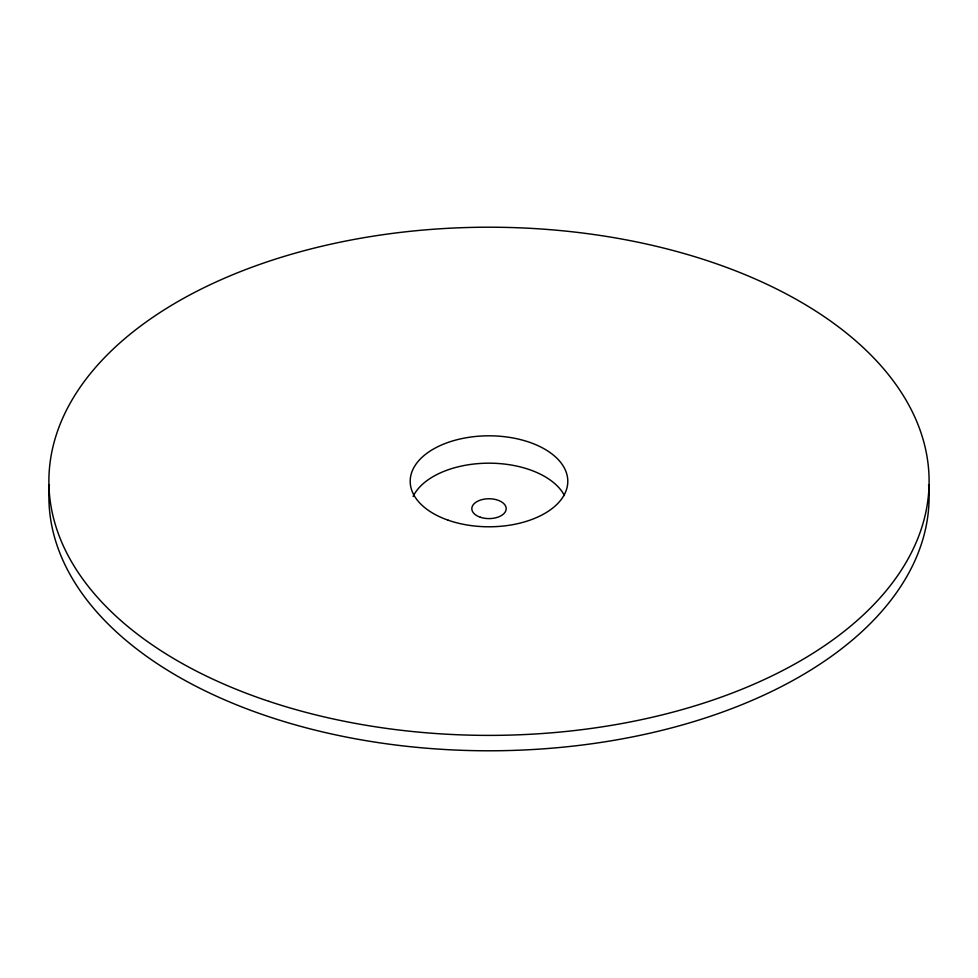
<?xml version="1.0" encoding="UTF-8"?>
<svg xmlns="http://www.w3.org/2000/svg" width="978" height="978" viewBox="0 0 978 978"><rect width="100%" height="100%" fill="white"/><g stroke="black" fill="none" stroke-linecap="round" stroke-linejoin="round"><path stroke-width="1.47" d="M928.611 484.733A440.1 254.084 0 0 1 489 750.786A440.1 254.084 0 0 1 49.389 484.733M413.107 496.445A78.802 45.489 0 0 1 488.181 463.181A78.802 45.489 0 0 1 564.44 495.528M268.95 701.348A440.1 254.084 0 0 0 929.1 481.298A440.1 254.084 0 0 0 268.95 261.248A440.1 254.084 0 0 0 268.95 701.348M448.181 520.21A78.802 45.489 0 0 0 567.778 482.252A78.802 45.489 0 0 0 451.041 441.433A78.802 45.489 0 0 0 448.181 520.21M480.406 517.276A17.188 9.927 0 0 0 506.188 508.682A17.188 9.927 0 0 0 480.406 500.088A17.188 9.927 0 0 0 480.406 517.276"/></g></svg>
